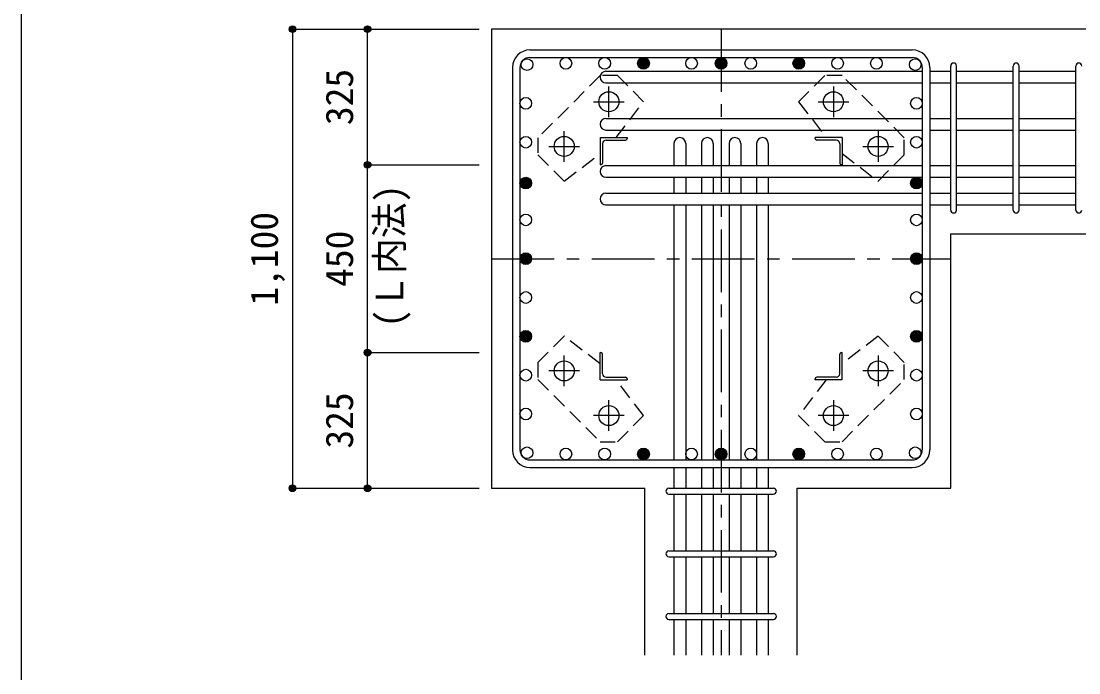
# Model space of a CAD drawing. Units: millimetres at full size, sheet at 1:30. Extents: x -5973 to 5954, y -4195 to 4201.
# Drawn here: x -5973 to -3439, y 1531 to 3092 of the extents above; entities that cross this region are included whole.
import ezdxf
from ezdxf.enums import TextEntityAlignment as Align

# ---------------------------------------------------------------- set-up
doc = ezdxf.new("R2010")
doc.units = ezdxf.units.MM
doc.header["$LTSCALE"] = 30
doc.header["$PDMODE"] = 32
doc.header["$PDSIZE"] = 15
doc.linetypes.add('CHAIN1', pattern=[8, 5, -1, 1, -1])
doc.linetypes.add('DASHED1', pattern=[1.8, 1.2, -0.6])
for name, color, linetype in [('0-1_躯体線', 2, 'Continuous'), ('0-2_アンカー、アングル', 4, 'Continuous'), ('0-3_立上り筋', 4, 'Continuous'), ('0-4_フープ筋', 7, 'Continuous'), ('0-5_基礎梁筋', 7, 'Continuous'), ('0-6_スタラップ筋', 7, 'Continuous'), ('0-7_文字', 4, 'Continuous'), ('0-9_プレート', 4, 'DASHED1'), ('0-D_寸法', 4, 'Continuous'), ('F-0_枠', 6, 'Continuous')]:
    doc.layers.add(name, color=color, linetype=linetype)
doc.styles.add('ＭＳ ゴシック', font='')
doc.styles.get('ＭＳ ゴシック').set_extended_font_data('MS Gothic')

msp = doc.modelspace()

# ---------------------------------------------------------------- linework, layer by layer
at = {"layer": '0-1_躯体線'}
for p, q in [((-3345.8, 3073.3), (-4845.8, 3073.3)), ((-4845.8, 3073.3), (-4845.8, 1973.3)), ((-3745.8, 2582.8), (-3345.8, 2582.8)), ((-3745.8, 1973.3), (-3745.8, 2582.8)), ((-4845.8, 1973.3), (-4478.3, 1973.3)), ((-4478.3, 1573.3), (-4478.3, 1973.3))]:
    msp.add_line(p, q, dxfattribs=at)
msp.add_lwpolyline([(-4113.3, 1573.3), (-4113.3, 1973.3), (-3745.8, 1973.3)], dxfattribs=at)
at = {"layer": '0-2_アンカー、アングル', "linetype": 'CHAIN1'}
for p, q in [((-4564.8, 2862.6), (-4564.8, 2936.1)), ((-4026.8, 2936.1), (-4026.8, 2862.6)), ((-4601.6, 2899.3), (-4528.1, 2899.3)), ((-4063.5, 2899.3), (-3990, 2899.3)), ((-4671.8, 2755.6), (-4671.8, 2829.1)), ((-3919.8, 2829.1), (-3919.8, 2755.6)), ((-4708.6, 2792.3), (-4635.1, 2792.3)), ((-3956.5, 2792.3), (-3883, 2792.3)), ((-4671.8, 2217.5), (-4671.8, 2291)), ((-3919.8, 2291), (-3919.8, 2217.5)), ((-4635.1, 2254.3), (-4708.6, 2254.3)), ((-3883, 2254.3), (-3956.5, 2254.3)), ((-4564.8, 2110.5), (-4564.8, 2184)), ((-4026.8, 2184), (-4026.8, 2110.5)), ((-4528.1, 2147.3), (-4601.6, 2147.3)), ((-3990, 2147.3), (-4063.5, 2147.3))]:
    msp.add_line(p, q, dxfattribs=at)
at = {"layer": '0-2_アンカー、アングル'}
for p, q in [((-4585.8, 2813.3), (-4520.8, 2813.3)), ((-4585.8, 2813.3), (-4585.8, 2748.3)), ((-4520.8, 2813.3), (-4520.8, 2811.3)), ((-4005.8, 2813.3), (-4070.8, 2813.3)), ((-4070.8, 2811.3), (-4070.8, 2813.3)), ((-4005.8, 2813.3), (-4005.8, 2748.3)), ((-4579.8, 2798.8), (-4579.8, 2752.3)), ((-4571.3, 2807.3), (-4524.8, 2807.3)), ((-4020.3, 2807.3), (-4066.8, 2807.3)), ((-4011.8, 2798.8), (-4011.8, 2752.3)), ((-4583.8, 2748.3), (-4585.8, 2748.3)), ((-4005.8, 2748.3), (-4007.8, 2748.3)), ((-4585.8, 2298.3), (-4583.8, 2298.3)), ((-4585.8, 2233.3), (-4585.8, 2298.3)), ((-4579.8, 2247.8), (-4579.8, 2294.3)), ((-4011.8, 2247.8), (-4011.8, 2294.3)), ((-4007.8, 2298.3), (-4005.8, 2298.3)), ((-4005.8, 2233.3), (-4005.8, 2298.3)), ((-4585.8, 2233.3), (-4520.8, 2233.3)), ((-4571.3, 2239.3), (-4524.8, 2239.3)), ((-4520.8, 2235.3), (-4520.8, 2233.3)), ((-4070.8, 2233.3), (-4070.8, 2235.3)), ((-4005.8, 2233.3), (-4070.8, 2233.3)), ((-4020.3, 2239.3), (-4066.8, 2239.3))]:
    msp.add_line(p, q, dxfattribs=at)
at = {"layer": '0-2_アンカー、アングル', "color": 3}
for centre in [(-4564.8, 2899.3), (-4026.8, 2899.3), (-4671.8, 2792.3), (-3919.8, 2792.3), (-4671.8, 2254.3), (-3919.8, 2254.3), (-4564.8, 2147.3), (-4026.8, 2147.3)]:
    msp.add_circle(centre, 24, dxfattribs=at)
at = {"layer": '0-2_アンカー、アングル'}
for centre, radius, start, end in [((-4571.3, 2798.8), 8.5, 90, 180), ((-4524.8, 2811.3), 4, 270, 0), ((-4066.8, 2811.3), 4, 180, 270), ((-4020.3, 2798.8), 8.5, 0, 90), ((-4583.8, 2752.3), 4, 270, 0), ((-4007.8, 2752.3), 4, 180, 270), ((-4583.8, 2294.3), 4, 0, 90), ((-4007.8, 2294.3), 4, 90, 180), ((-4571.3, 2247.8), 8.5, 180, 270), ((-4524.8, 2235.3), 4, 0, 90), ((-4066.8, 2235.3), 4, 90, 180), ((-4020.3, 2247.8), 8.5, 270, 0)]:
    msp.add_arc(centre, radius, start, end, dxfattribs=at)
at = {"layer": '0-3_立上り筋', "color": 3}
for centre in [(-4760.87, 2988.37), (-4667.86, 2991.3), (-4574.84, 2991.3), (-4481.83, 2991.3), (-4366.8, 2991.3), (-4295.8, 2991.3), (-4295.8, 2991.3), (-4224.8, 2991.3), (-4109.77, 2991.3), (-4109.77, 2991.3), (-4016.76, 2991.3), (-3923.74, 2991.3), (-3830.73, 2988.37), (-4763.8, 2895.36), (-3827.8, 2895.36), (-4763.8, 2802.34), (-3827.8, 2802.34), (-4763.8, 2704.3), (-4763.8, 2704.3), (-3827.8, 2704.3), (-3827.8, 2704.3), (-4763.8, 2616.31), (-3827.8, 2616.31), (-4763.8, 2523.3), (-4763.8, 2523.3), (-3827.8, 2523.3), (-3827.8, 2523.3), (-4763.8, 2430.29), (-3827.8, 2430.29), (-4763.8, 2337.27), (-3827.8, 2337.27), (-4763.8, 2244.26), (-3827.8, 2244.26), (-4763.8, 2151.24), (-3827.8, 2151.24), (-4760.87, 2058.23), (-4667.86, 2055.3), (-4574.84, 2055.3), (-4481.83, 2055.3), (-4366.8, 2055.3), (-4295.8, 2055.3), (-4295.8, 2055.3), (-4224.8, 2055.3), (-4109.77, 2055.3), (-4109.77, 2055.3), (-4016.76, 2055.3), (-3923.74, 2055.3), (-3830.73, 2058.23)]:
    msp.add_circle(centre, 14, dxfattribs=at)
at = {"layer": '0-3_立上り筋'}
for centre, radius in [((-4481.83, 2991.3), 14), ((-4481.83, 2991.3), 12.6), ((-4481.83, 2991.3), 11.2), ((-4481.83, 2991.3), 9.8), ((-4481.83, 2991.3), 8.4), ((-4481.83, 2991.3), 7), ((-4481.83, 2991.3), 5.6), ((-4481.83, 2991.3), 4.2), ((-4481.83, 2991.3), 2.8), ((-4481.83, 2991.3), 1.4), ((-4295.8, 2991.3), 14), ((-4295.8, 2991.3), 12.6), ((-4295.8, 2991.3), 11.2), ((-4295.8, 2991.3), 9.8), ((-4295.8, 2991.3), 8.4), ((-4295.8, 2991.3), 7), ((-4295.8, 2991.3), 5.6), ((-4295.8, 2991.3), 4.2), ((-4295.8, 2991.3), 2.8), ((-4295.8, 2991.3), 1.4), ((-4109.77, 2991.3), 14), ((-4109.77, 2991.3), 12.6), ((-4109.77, 2991.3), 11.2), ((-4109.77, 2991.3), 9.8), ((-4109.77, 2991.3), 8.4), ((-4109.77, 2991.3), 7), ((-4109.77, 2991.3), 5.6), ((-4109.77, 2991.3), 4.2), ((-4109.77, 2991.3), 2.8), ((-4109.77, 2991.3), 1.4), ((-4763.8, 2704.3), 14), ((-4763.8, 2704.3), 12.6), ((-4763.8, 2704.3), 11.2), ((-4763.8, 2704.3), 9.8), ((-4763.8, 2704.3), 8.4), ((-3827.8, 2704.3), 14), ((-3827.8, 2704.3), 12.6), ((-3827.8, 2704.3), 11.2), ((-3827.8, 2704.3), 9.8), ((-3827.8, 2704.3), 8.4), ((-4763.8, 2704.3), 7), ((-4763.8, 2704.3), 5.6), ((-4763.8, 2704.3), 4.2), ((-4763.8, 2704.3), 2.8), ((-4763.8, 2704.3), 1.4), ((-3827.8, 2704.3), 7), ((-3827.8, 2704.3), 5.6), ((-3827.8, 2704.3), 4.2), ((-3827.8, 2704.3), 2.8), ((-3827.8, 2704.3), 1.4), ((-4763.8, 2523.3), 14), ((-4763.8, 2523.3), 12.6), ((-4763.8, 2523.3), 11.2), ((-3827.8, 2523.3), 14), ((-3827.8, 2523.3), 12.6), ((-3827.8, 2523.3), 11.2), ((-4763.8, 2523.3), 9.8), ((-4763.8, 2523.3), 8.4), ((-4763.8, 2523.3), 7), ((-4763.8, 2523.3), 5.6), ((-4763.8, 2523.3), 4.2), ((-4763.8, 2523.3), 2.8), ((-4763.8, 2523.3), 1.4), ((-3827.8, 2523.3), 9.8), ((-3827.8, 2523.3), 8.4), ((-3827.8, 2523.3), 7), ((-3827.8, 2523.3), 5.6), ((-3827.8, 2523.3), 4.2), ((-3827.8, 2523.3), 2.8), ((-3827.8, 2523.3), 1.4), ((-4763.8, 2337.27), 14), ((-4763.8, 2337.27), 12.6), ((-4763.8, 2337.27), 11.2), ((-4763.8, 2337.27), 9.8), ((-4763.8, 2337.27), 8.4), ((-4763.8, 2337.27), 7), ((-4763.8, 2337.27), 5.6), ((-4763.8, 2337.27), 4.2), ((-4763.8, 2337.27), 2.8), ((-4763.8, 2337.27), 1.4), ((-3827.8, 2337.27), 14), ((-3827.8, 2337.27), 12.6), ((-3827.8, 2337.27), 11.2), ((-3827.8, 2337.27), 9.8), ((-3827.8, 2337.27), 8.4), ((-3827.8, 2337.27), 7), ((-3827.8, 2337.27), 5.6), ((-3827.8, 2337.27), 4.2), ((-3827.8, 2337.27), 2.8), ((-3827.8, 2337.27), 1.4), ((-4481.83, 2055.3), 14), ((-4481.83, 2055.3), 12.6), ((-4481.83, 2055.3), 11.2), ((-4481.83, 2055.3), 9.8), ((-4481.83, 2055.3), 8.4), ((-4481.83, 2055.3), 7), ((-4481.83, 2055.3), 5.6), ((-4481.83, 2055.3), 4.2), ((-4481.83, 2055.3), 2.8), ((-4481.83, 2055.3), 1.4), ((-4295.8, 2055.3), 14), ((-4295.8, 2055.3), 12.6), ((-4295.8, 2055.3), 11.2), ((-4295.8, 2055.3), 9.8), ((-4295.8, 2055.3), 8.4), ((-4295.8, 2055.3), 7), ((-4295.8, 2055.3), 5.6), ((-4295.8, 2055.3), 4.2), ((-4295.8, 2055.3), 2.8), ((-4295.8, 2055.3), 1.4), ((-4109.77, 2055.3), 14), ((-4109.77, 2055.3), 12.6), ((-4109.77, 2055.3), 11.2), ((-4109.77, 2055.3), 9.8), ((-4109.77, 2055.3), 8.4), ((-4109.77, 2055.3), 7), ((-4109.77, 2055.3), 5.6), ((-4109.77, 2055.3), 4.2), ((-4109.77, 2055.3), 2.8), ((-4109.77, 2055.3), 1.4)]:
    msp.add_circle(centre, radius, dxfattribs=at)
at = {"layer": '0-4_フープ筋'}
for p, q in [((-4753.8, 3023.3), (-3837.8, 3023.3)), ((-4753.8, 3005.3), (-3837.8, 3005.3)), ((-4795.8, 2981.3), (-4795.8, 2065.3)), ((-4777.8, 2981.3), (-4777.8, 2065.3)), ((-3813.8, 2981.3), (-3813.8, 2065.3)), ((-3795.8, 2981.3), (-3795.8, 2065.3)), ((-4753.8, 2041.3), (-3837.8, 2041.3)), ((-4753.8, 2023.3), (-3837.8, 2023.3))]:
    msp.add_line(p, q, dxfattribs=at)
for centre, radius, start, end in [((-4753.8, 2981.3), 42, 90, 180), ((-3837.8, 2981.3), 42, 0, 90), ((-4753.8, 2981.3), 24, 90, 180), ((-3837.8, 2981.3), 24, 0, 90), ((-4753.8, 2065.3), 42, 180, 270), ((-4753.8, 2065.3), 24, 180, 270), ((-3837.8, 2065.3), 42, 270, 0), ((-3837.8, 2065.3), 24, 270, 0)]:
    msp.add_arc(centre, radius, start, end, dxfattribs=at)
at = {"layer": '0-5_基礎梁筋'}
for p, q in [((-4571.8, 2972.37), (-3813.8, 2972.37)), ((-3795.8, 2972.37), (-3745.8, 2972.37)), ((-3731.8, 2972.37), (-3595.8, 2972.37)), ((-3581.8, 2972.37), (-3445.8, 2972.37)), ((-4571.8, 2944.37), (-3813.8, 2944.37)), ((-3795.8, 2944.37), (-3745.8, 2944.37)), ((-3731.8, 2944.37), (-3595.8, 2944.37)), ((-3581.8, 2944.37), (-3445.8, 2944.37)), ((-4571.8, 2859.33), (-3813.8, 2859.33)), ((-3795.8, 2859.33), (-3745.8, 2859.33)), ((-3731.8, 2859.33), (-3595.8, 2859.33)), ((-3581.8, 2859.33), (-3445.8, 2859.33)), ((-4571.8, 2831.33), (-3813.8, 2831.33)), ((-3795.8, 2831.33), (-3745.8, 2831.33)), ((-3731.8, 2831.33), (-3595.8, 2831.33)), ((-3581.8, 2831.33), (-3445.8, 2831.33)), ((-4408.8, 2799.3), (-4408.8, 2746.3)), ((-4380.8, 2799.3), (-4380.8, 2746.3)), ((-4342.8, 2799.3), (-4342.8, 2746.3)), ((-4314.8, 2799.3), (-4314.8, 2746.3)), ((-4276.8, 2799.3), (-4276.8, 2746.3)), ((-4248.8, 2799.3), (-4248.8, 2746.3)), ((-4210.8, 2799.3), (-4210.8, 2746.3)), ((-4182.8, 2799.3), (-4182.8, 2746.3)), ((-4571.8, 2746.3), (-3813.8, 2746.3)), ((-3795.8, 2746.3), (-3745.8, 2746.3)), ((-3731.8, 2746.3), (-3595.8, 2746.3)), ((-3581.8, 2746.3), (-3445.8, 2746.3)), ((-4571.8, 2718.3), (-3813.8, 2718.3)), ((-4408.8, 2718.3), (-4408.8, 2680.3)), ((-4380.8, 2718.3), (-4380.8, 2680.3)), ((-4342.8, 2718.3), (-4342.8, 2680.3)), ((-4314.8, 2718.3), (-4314.8, 2680.3)), ((-4276.8, 2718.3), (-4276.8, 2680.3)), ((-4248.8, 2718.3), (-4248.8, 2680.3)), ((-4210.8, 2718.3), (-4210.8, 2680.3)), ((-4182.8, 2718.3), (-4182.8, 2680.3)), ((-3795.8, 2718.3), (-3745.8, 2718.3)), ((-3731.8, 2718.3), (-3595.8, 2718.3)), ((-3581.8, 2718.3), (-3445.8, 2718.3)), ((-4571.8, 2680.3), (-3813.8, 2680.3)), ((-3795.8, 2680.3), (-3745.8, 2680.3)), ((-3731.8, 2680.3), (-3595.8, 2680.3)), ((-3581.8, 2680.3), (-3445.8, 2680.3)), ((-4571.8, 2652.3), (-3813.8, 2652.3)), ((-4408.8, 2652.3), (-4408.8, 2041.3)), ((-4380.8, 2652.3), (-4380.8, 2041.3)), ((-4342.8, 2652.3), (-4342.8, 2041.3)), ((-4314.8, 2652.3), (-4314.8, 2041.3)), ((-4276.8, 2652.3), (-4276.8, 2041.3)), ((-4248.8, 2652.3), (-4248.8, 2041.3)), ((-4210.8, 2652.3), (-4210.8, 2041.3)), ((-4182.8, 2652.3), (-4182.8, 2041.3)), ((-3795.8, 2652.3), (-3745.8, 2652.3)), ((-3731.8, 2652.3), (-3595.8, 2652.3)), ((-3581.8, 2652.3), (-3445.8, 2652.3)), ((-4408.8, 2023.3), (-4408.8, 1973.3)), ((-4380.8, 2023.3), (-4380.8, 1973.3)), ((-4342.8, 2023.3), (-4342.8, 1973.3)), ((-4314.8, 2023.3), (-4314.8, 1973.3)), ((-4276.8, 2023.3), (-4276.8, 1973.3)), ((-4248.8, 2023.3), (-4248.8, 1973.3)), ((-4210.8, 2023.3), (-4210.8, 1973.3)), ((-4182.8, 2023.3), (-4182.8, 1973.3)), ((-4408.8, 1959.3), (-4408.8, 1823.3)), ((-4380.8, 1959.3), (-4380.8, 1823.3)), ((-4342.8, 1959.3), (-4342.8, 1823.3)), ((-4314.8, 1959.3), (-4314.8, 1823.3)), ((-4276.8, 1959.3), (-4276.8, 1823.3)), ((-4248.8, 1959.3), (-4248.8, 1823.3)), ((-4210.8, 1959.3), (-4210.8, 1823.3)), ((-4182.8, 1959.3), (-4182.8, 1823.3)), ((-4408.8, 1809.3), (-4408.8, 1673.3)), ((-4380.8, 1809.3), (-4380.8, 1673.3)), ((-4342.8, 1809.3), (-4342.8, 1673.3)), ((-4314.8, 1809.3), (-4314.8, 1673.3)), ((-4276.8, 1809.3), (-4276.8, 1673.3)), ((-4248.8, 1809.3), (-4248.8, 1673.3)), ((-4210.8, 1809.3), (-4210.8, 1673.3)), ((-4182.8, 1809.3), (-4182.8, 1673.3)), ((-4408.8, 1659.3), (-4408.8, 1573.3)), ((-4380.8, 1659.3), (-4380.8, 1573.3)), ((-4342.8, 1659.3), (-4342.8, 1573.3)), ((-4314.8, 1659.3), (-4314.8, 1573.3)), ((-4276.8, 1659.3), (-4276.8, 1573.3)), ((-4248.8, 1659.3), (-4248.8, 1573.3)), ((-4210.8, 1659.3), (-4210.8, 1573.3)), ((-4182.8, 1659.3), (-4182.8, 1573.3))]:
    msp.add_line(p, q, dxfattribs=at)
for centre, start, end in [((-4571.8, 2958.37), 90, 270), ((-4571.8, 2845.33), 90, 270), ((-4394.8, 2799.3), 0, 180), ((-4328.8, 2799.3), 0, 180), ((-4262.8, 2799.3), 0, 180), ((-4196.8, 2799.3), 0, 180), ((-4571.8, 2732.3), 90, 270), ((-4571.8, 2666.3), 90, 270)]:
    msp.add_arc(centre, 14, start, end, dxfattribs=at)
at = {"layer": '0-6_スタラップ筋'}
for p, q in [((-3745.8, 2639.8), (-3745.8, 2984.87)), ((-3731.8, 2639.8), (-3731.8, 2984.87)), ((-3595.8, 2639.8), (-3595.8, 2984.87)), ((-3581.8, 2639.8), (-3581.8, 2984.87)), ((-3445.8, 2639.8), (-3445.8, 2984.87)), ((-4421.3, 1973.3), (-4170.3, 1973.3)), ((-4421.3, 1959.3), (-4170.3, 1959.3)), ((-4421.3, 1823.3), (-4170.3, 1823.3)), ((-4421.3, 1809.3), (-4170.3, 1809.3)), ((-4421.3, 1673.3), (-4170.3, 1673.3)), ((-4421.3, 1659.3), (-4170.3, 1659.3))]:
    msp.add_line(p, q, dxfattribs=at)
for centre, start, end in [((-3738.8, 2984.87), 0, 180), ((-3738.8, 2984.87), 0, 180), ((-3738.8, 2984.87), 0, 180), ((-3738.8, 2984.87), 0, 180), ((-3588.8, 2984.87), 0, 180), ((-3438.8, 2984.87), 0, 180), ((-3738.8, 2639.8), 180, 0), ((-3738.8, 2639.8), 180, 0), ((-3738.8, 2639.8), 180, 0), ((-3738.8, 2639.8), 180, 0), ((-3588.8, 2639.8), 180, 0), ((-3438.8, 2639.8), 180, 0), ((-4421.3, 1966.3), 90, 270), ((-4421.3, 1966.3), 90, 270), ((-4421.3, 1966.3), 90, 270), ((-4421.3, 1966.3), 90, 270), ((-4170.3, 1966.3), 270, 90), ((-4170.3, 1966.3), 270, 90), ((-4170.3, 1966.3), 270, 90), ((-4170.3, 1966.3), 270, 90), ((-4421.3, 1816.3), 90, 270), ((-4170.3, 1816.3), 270, 90), ((-4421.3, 1666.3), 90, 270), ((-4170.3, 1666.3), 270, 90)]:
    msp.add_arc(centre, 7, start, end, dxfattribs=at)
at = {"layer": '0-9_プレート'}
for points in [[(-4585.4, 2962.1), (-4734.6, 2812.9), (-4734.6, 2771.9), (-4671.7, 2709), (-4585.8, 2775.1)], [(-4547.6, 2813.3), (-4481.5, 2899.2), (-4544.4, 2962.1), (-4585.4, 2962.1)], [(-3857, 2812.9), (-4006.2, 2962.1), (-4047.2, 2962.1), (-4110.1, 2899.2), (-4044, 2813.3)], [(-4005.8, 2775.1), (-3919.9, 2709), (-3857, 2771.9), (-3857, 2812.9)], [(-4585.8, 2271.5), (-4671.7, 2337.6), (-4734.6, 2274.7), (-4734.6, 2233.7)], [(-4006.2, 2084.5), (-3857, 2233.7), (-3857, 2274.7), (-3919.9, 2337.6), (-4005.8, 2271.5)], [(-4734.6, 2233.7), (-4585.4, 2084.5), (-4544.4, 2084.5), (-4481.5, 2147.4), (-4547.6, 2233.3)], [(-4044, 2233.3), (-4110.1, 2147.4), (-4047.2, 2084.5), (-4006.2, 2084.5)]]:
    msp.add_lwpolyline(points, dxfattribs=at)
at = {"layer": '0-D_寸法'}
for p, q in [((-5322.84, 3073.3), (-5322.84, 1973.3)), ((-5322.84, 3073.3), (-5142.84, 3073.3)), ((-5322.84, 3073.3), (-5142.84, 3073.3)), ((-5322.84, 3073.3), (-5322.84, 1973.3)), ((-5142.84, 2748.3), (-5142.84, 3073.3)), ((-5142.84, 3073.3), (-4875.8, 3073.3)), ((-5142.84, 2298.3), (-5142.84, 2748.3)), ((-5142.84, 2748.3), (-4875.8, 2748.3)), ((-5142.84, 1973.3), (-5142.84, 2298.3)), ((-5142.84, 2298.3), (-4875.8, 2298.3)), ((-5322.84, 1973.3), (-5142.84, 1973.3)), ((-5142.84, 1973.3), (-4875.8, 1973.3)), ((-5142.84, 1973.3), (-4875.8, 1973.3))]:
    msp.add_line(p, q, dxfattribs=at)
at = {"layer": '0-D_寸法', "linetype": 'CHAIN1'}
for p, q in [((-4295.8, 3073.3), (-4295.8, 1573.3)), ((-4845.8, 2523.3), (-3745.8, 2523.3))]:
    msp.add_line(p, q, dxfattribs=at)
at = {"layer": '0-D_寸法'}
for centre, radius in [((-5322.84, 3073.3), 8), ((-5322.84, 3073.3), 7.2), ((-5322.84, 3073.3), 6.4), ((-5322.84, 3073.3), 5.6), ((-5322.84, 3073.3), 4.8), ((-5322.84, 3073.3), 4), ((-5322.84, 3073.3), 3.2), ((-5322.84, 3073.3), 2.4), ((-5322.84, 3073.3), 1.6), ((-5322.84, 3073.3), 0.8), ((-5142.84, 3073.3), 8), ((-5142.84, 3073.3), 7.2), ((-5142.84, 3073.3), 6.4), ((-5142.84, 3073.3), 5.6), ((-5142.84, 3073.3), 4.8), ((-5142.84, 3073.3), 4), ((-5142.84, 3073.3), 3.2), ((-5142.84, 3073.3), 2.4), ((-5142.84, 3073.3), 1.6), ((-5142.84, 3073.3), 0.8), ((-5142.84, 2748.3), 8), ((-5142.84, 2748.3), 7.2), ((-5142.84, 2748.3), 6.4), ((-5142.84, 2748.3), 5.6), ((-5142.84, 2748.3), 4.8), ((-5142.84, 2748.3), 4), ((-5142.84, 2748.3), 3.2), ((-5142.84, 2748.3), 2.4), ((-5142.84, 2748.3), 1.6), ((-5142.84, 2748.3), 0.8), ((-5142.84, 2298.3), 8), ((-5142.84, 2298.3), 7.2), ((-5142.84, 2298.3), 6.4), ((-5142.84, 2298.3), 5.6), ((-5142.84, 2298.3), 4.8), ((-5142.84, 2298.3), 4), ((-5142.84, 2298.3), 3.2), ((-5142.84, 2298.3), 2.4), ((-5142.84, 2298.3), 1.6), ((-5142.84, 2298.3), 0.8), ((-5322.84, 1973.3), 8), ((-5322.84, 1973.3), 7.2), ((-5322.84, 1973.3), 6.4), ((-5322.84, 1973.3), 5.6), ((-5322.84, 1973.3), 4.8), ((-5322.84, 1973.3), 4), ((-5142.84, 1973.3), 8), ((-5142.84, 1973.3), 7.2), ((-5142.84, 1973.3), 6.4), ((-5142.84, 1973.3), 5.6), ((-5142.84, 1973.3), 4.8), ((-5142.84, 1973.3), 4), ((-5322.84, 1973.3), 3.2), ((-5322.84, 1973.3), 2.4), ((-5322.84, 1973.3), 1.6), ((-5322.84, 1973.3), 0.8), ((-5142.84, 1973.3), 3.2), ((-5142.84, 1973.3), 2.4), ((-5142.84, 1973.3), 1.6), ((-5142.84, 1973.3), 0.8)]:
    msp.add_circle(centre, radius, dxfattribs=at)
at = {"layer": '0-D_寸法', "color": 7}
for p in [(-5322.84, 3073.3), (-5142.84, 3073.3), (-5142.84, 2748.3), (-5142.84, 2298.3), (-5322.84, 1973.3), (-5142.84, 1973.3)]:
    msp.add_point(p, dxfattribs=at)
at = {"layer": 'F-0_枠'}
msp.add_line((-5972.88, 4201.15), (-5972.88, -4195.24), dxfattribs=at)

# ---------------------------------------------------------------- texts
at = {"layer": '0-7_文字', "style": 'ＭＳ ゴシック', "width": 0.95}
msp.add_text('(Ｌ内法)', height=65.98, rotation=90, dxfattribs=at).set_placement((-5037.78, 2358.7), align=Align.BOTTOM_LEFT)
at = {"layer": '0-D_寸法', "style": 'ＭＳ ゴシック'}
for s, p in [('325', (-5157.84, 2843.3)), ('1,100', (-5337.84, 2410.8)), ('450', (-5157.84, 2455.8)), ('325', (-5157.84, 2068.3))]:
    msp.add_text(s, height=65.98, rotation=90, dxfattribs=at).set_placement(p, align=Align.BOTTOM_LEFT)

doc.saveas('drawing.dxf')
